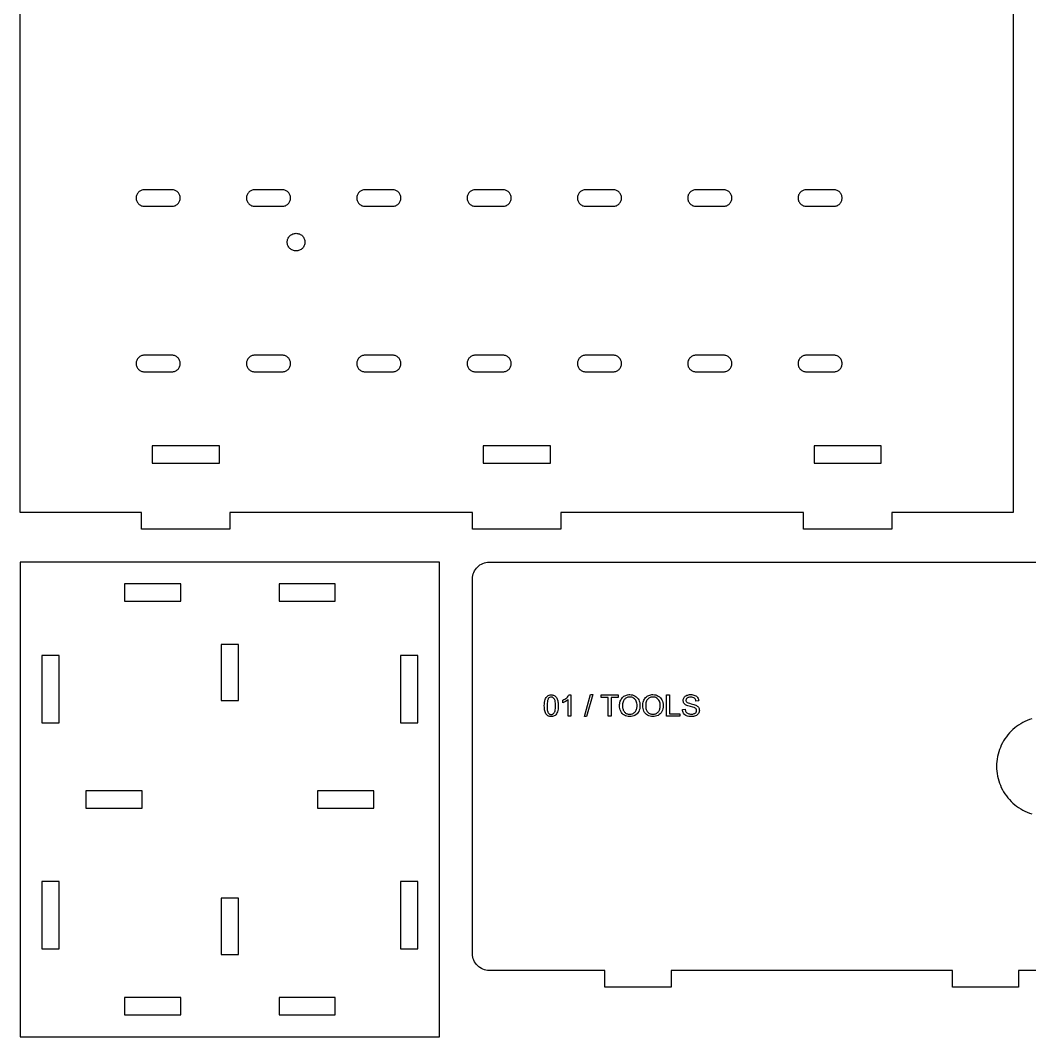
# Model space of a CAD drawing. Header units: millimetres. Extents: x 6 to 594, y -378 to -6.
# Drawn here: x 6 to 189, y -378 to -193.8 of the extents above; entities that cross this region are included whole.
import ezdxf

# ---------------------------------------------------------------- set-up
doc = ezdxf.new("R2010")
doc.units = ezdxf.units.MM
for name, color, linetype in [('cut_inner', 7, 'Continuous'), ('cut_outer', 7, 'Continuous'), ('engrave', 5, 'Continuous')]:
    doc.layers.add(name, color=color, linetype=linetype)

msp = doc.modelspace()

# ---------------------------------------------------------------- linework, layer by layer
at = {"layer": 'cut_inner'}
for points in [[(28.5, -227.5), (33.5, -227.5), (33.65, -227.49), (33.79, -227.47), (33.94, -227.44), (34.07, -227.39), (34.21, -227.32), (34.33, -227.25), (34.45, -227.16), (34.56, -227.06), (34.66, -226.95), (34.75, -226.83), (34.82, -226.71), (34.89, -226.57), (34.94, -226.44), (34.97, -226.29), (34.99, -226.15), (35, -226), (35, -226), (34.99, -225.85), (34.97, -225.71), (34.94, -225.56), (34.89, -225.43), (34.82, -225.29), (34.75, -225.17), (34.66, -225.05), (34.56, -224.94), (34.45, -224.84), (34.33, -224.75), (34.21, -224.68), (34.07, -224.61), (33.94, -224.56), (33.79, -224.53), (33.65, -224.51), (33.5, -224.5), (28.5, -224.5), (28.35, -224.51), (28.21, -224.53), (28.06, -224.56), (27.93, -224.61), (27.79, -224.68), (27.67, -224.75), (27.55, -224.84), (27.44, -224.94), (27.34, -225.05), (27.25, -225.17), (27.18, -225.29), (27.11, -225.43), (27.06, -225.56), (27.03, -225.71), (27.01, -225.85), (27, -226), (27, -226), (27.01, -226.15), (27.03, -226.29), (27.06, -226.44), (27.11, -226.57), (27.18, -226.71), (27.25, -226.83), (27.34, -226.95), (27.44, -227.06), (27.55, -227.16), (27.67, -227.25), (27.79, -227.32), (27.93, -227.39), (28.06, -227.44), (28.21, -227.47), (28.35, -227.49), (28.5, -227.5)], [(48.5, -227.5), (53.5, -227.5), (53.65, -227.49), (53.79, -227.47), (53.94, -227.44), (54.07, -227.39), (54.21, -227.32), (54.33, -227.25), (54.45, -227.16), (54.56, -227.06), (54.66, -226.95), (54.75, -226.83), (54.82, -226.71), (54.89, -226.57), (54.94, -226.44), (54.97, -226.29), (54.99, -226.15), (55, -226), (55, -226), (54.99, -225.85), (54.97, -225.71), (54.94, -225.56), (54.89, -225.43), (54.82, -225.29), (54.75, -225.17), (54.66, -225.05), (54.56, -224.94), (54.45, -224.84), (54.33, -224.75), (54.21, -224.68), (54.07, -224.61), (53.94, -224.56), (53.79, -224.53), (53.65, -224.51), (53.5, -224.5), (48.5, -224.5), (48.35, -224.51), (48.21, -224.53), (48.06, -224.56), (47.93, -224.61), (47.79, -224.68), (47.67, -224.75), (47.55, -224.84), (47.44, -224.94), (47.34, -225.05), (47.25, -225.17), (47.18, -225.29), (47.11, -225.43), (47.06, -225.56), (47.03, -225.71), (47.01, -225.85), (47, -226), (47, -226), (47.01, -226.15), (47.03, -226.29), (47.06, -226.44), (47.11, -226.57), (47.18, -226.71), (47.25, -226.83), (47.34, -226.95), (47.44, -227.06), (47.55, -227.16), (47.67, -227.25), (47.79, -227.32), (47.93, -227.39), (48.06, -227.44), (48.21, -227.47), (48.35, -227.49), (48.5, -227.5)], [(68.5, -227.5), (73.5, -227.5), (73.65, -227.49), (73.79, -227.47), (73.94, -227.44), (74.07, -227.39), (74.21, -227.32), (74.33, -227.25), (74.45, -227.16), (74.56, -227.06), (74.66, -226.95), (74.75, -226.83), (74.82, -226.71), (74.89, -226.57), (74.94, -226.44), (74.97, -226.29), (74.99, -226.15), (75, -226), (75, -226), (74.99, -225.85), (74.97, -225.71), (74.94, -225.56), (74.89, -225.43), (74.82, -225.29), (74.75, -225.17), (74.66, -225.05), (74.56, -224.94), (74.45, -224.84), (74.33, -224.75), (74.21, -224.68), (74.07, -224.61), (73.94, -224.56), (73.79, -224.53), (73.65, -224.51), (73.5, -224.5), (68.5, -224.5), (68.35, -224.51), (68.21, -224.53), (68.06, -224.56), (67.93, -224.61), (67.79, -224.68), (67.67, -224.75), (67.55, -224.84), (67.44, -224.94), (67.34, -225.05), (67.25, -225.17), (67.18, -225.29), (67.11, -225.43), (67.06, -225.56), (67.03, -225.71), (67.01, -225.85), (67, -226), (67, -226), (67.01, -226.15), (67.03, -226.29), (67.06, -226.44), (67.11, -226.57), (67.18, -226.71), (67.25, -226.83), (67.34, -226.95), (67.44, -227.06), (67.55, -227.16), (67.67, -227.25), (67.79, -227.32), (67.93, -227.39), (68.06, -227.44), (68.21, -227.47), (68.35, -227.49), (68.5, -227.5)], [(88.5, -227.5), (93.5, -227.5), (93.65, -227.49), (93.79, -227.47), (93.94, -227.44), (94.07, -227.39), (94.21, -227.32), (94.33, -227.25), (94.45, -227.16), (94.56, -227.06), (94.66, -226.95), (94.75, -226.83), (94.82, -226.71), (94.89, -226.57), (94.94, -226.44), (94.97, -226.29), (94.99, -226.15), (95, -226), (95, -226), (94.99, -225.85), (94.97, -225.71), (94.94, -225.56), (94.89, -225.43), (94.82, -225.29), (94.75, -225.17), (94.66, -225.05), (94.56, -224.94), (94.45, -224.84), (94.33, -224.75), (94.21, -224.68), (94.07, -224.61), (93.94, -224.56), (93.79, -224.53), (93.65, -224.51), (93.5, -224.5), (88.5, -224.5), (88.35, -224.51), (88.21, -224.53), (88.06, -224.56), (87.93, -224.61), (87.79, -224.68), (87.67, -224.75), (87.55, -224.84), (87.44, -224.94), (87.34, -225.05), (87.25, -225.17), (87.18, -225.29), (87.11, -225.43), (87.06, -225.56), (87.03, -225.71), (87.01, -225.85), (87, -226), (87, -226), (87.01, -226.15), (87.03, -226.29), (87.06, -226.44), (87.11, -226.57), (87.18, -226.71), (87.25, -226.83), (87.34, -226.95), (87.44, -227.06), (87.55, -227.16), (87.67, -227.25), (87.79, -227.32), (87.93, -227.39), (88.06, -227.44), (88.21, -227.47), (88.35, -227.49), (88.5, -227.5)], [(108.5, -227.5), (113.5, -227.5), (113.65, -227.49), (113.79, -227.47), (113.94, -227.44), (114.07, -227.39), (114.21, -227.32), (114.33, -227.25), (114.45, -227.16), (114.56, -227.06), (114.66, -226.95), (114.75, -226.83), (114.82, -226.71), (114.89, -226.57), (114.94, -226.44), (114.97, -226.29), (114.99, -226.15), (115, -226), (115, -226), (114.99, -225.85), (114.97, -225.71), (114.94, -225.56), (114.89, -225.43), (114.82, -225.29), (114.75, -225.17), (114.66, -225.05), (114.56, -224.94), (114.45, -224.84), (114.33, -224.75), (114.21, -224.68), (114.07, -224.61), (113.94, -224.56), (113.79, -224.53), (113.65, -224.51), (113.5, -224.5), (108.5, -224.5), (108.35, -224.51), (108.21, -224.53), (108.06, -224.56), (107.93, -224.61), (107.79, -224.68), (107.67, -224.75), (107.55, -224.84), (107.44, -224.94), (107.34, -225.05), (107.25, -225.17), (107.18, -225.29), (107.11, -225.43), (107.06, -225.56), (107.03, -225.71), (107.01, -225.85), (107, -226), (107, -226), (107.01, -226.15), (107.03, -226.29), (107.06, -226.44), (107.11, -226.57), (107.18, -226.71), (107.25, -226.83), (107.34, -226.95), (107.44, -227.06), (107.55, -227.16), (107.67, -227.25), (107.79, -227.32), (107.93, -227.39), (108.06, -227.44), (108.21, -227.47), (108.35, -227.49), (108.5, -227.5)], [(128.5, -227.5), (133.5, -227.5), (133.65, -227.49), (133.79, -227.47), (133.94, -227.44), (134.07, -227.39), (134.21, -227.32), (134.33, -227.25), (134.45, -227.16), (134.56, -227.06), (134.66, -226.95), (134.75, -226.83), (134.82, -226.71), (134.89, -226.57), (134.94, -226.44), (134.97, -226.29), (134.99, -226.15), (135, -226), (135, -226), (134.99, -225.85), (134.97, -225.71), (134.94, -225.56), (134.89, -225.43), (134.82, -225.29), (134.75, -225.17), (134.66, -225.05), (134.56, -224.94), (134.45, -224.84), (134.33, -224.75), (134.21, -224.68), (134.07, -224.61), (133.94, -224.56), (133.79, -224.53), (133.65, -224.51), (133.5, -224.5), (128.5, -224.5), (128.35, -224.51), (128.21, -224.53), (128.06, -224.56), (127.93, -224.61), (127.79, -224.68), (127.67, -224.75), (127.55, -224.84), (127.44, -224.94), (127.34, -225.05), (127.25, -225.17), (127.18, -225.29), (127.11, -225.43), (127.06, -225.56), (127.03, -225.71), (127.01, -225.85), (127, -226), (127, -226), (127.01, -226.15), (127.03, -226.29), (127.06, -226.44), (127.11, -226.57), (127.18, -226.71), (127.25, -226.83), (127.34, -226.95), (127.44, -227.06), (127.55, -227.16), (127.67, -227.25), (127.79, -227.32), (127.93, -227.39), (128.06, -227.44), (128.21, -227.47), (128.35, -227.49), (128.5, -227.5)], [(148.5, -227.5), (153.5, -227.5), (153.65, -227.49), (153.79, -227.47), (153.94, -227.44), (154.07, -227.39), (154.21, -227.32), (154.33, -227.25), (154.45, -227.16), (154.56, -227.06), (154.66, -226.95), (154.75, -226.83), (154.82, -226.71), (154.89, -226.57), (154.94, -226.44), (154.97, -226.29), (154.99, -226.15), (155, -226), (155, -226), (154.99, -225.85), (154.97, -225.71), (154.94, -225.56), (154.89, -225.43), (154.82, -225.29), (154.75, -225.17), (154.66, -225.05), (154.56, -224.94), (154.45, -224.84), (154.33, -224.75), (154.21, -224.68), (154.07, -224.61), (153.94, -224.56), (153.79, -224.53), (153.65, -224.51), (153.5, -224.5), (148.5, -224.5), (148.35, -224.51), (148.21, -224.53), (148.06, -224.56), (147.93, -224.61), (147.79, -224.68), (147.67, -224.75), (147.55, -224.84), (147.44, -224.94), (147.34, -225.05), (147.25, -225.17), (147.18, -225.29), (147.11, -225.43), (147.06, -225.56), (147.03, -225.71), (147.01, -225.85), (147, -226), (147, -226), (147.01, -226.15), (147.03, -226.29), (147.06, -226.44), (147.11, -226.57), (147.18, -226.71), (147.25, -226.83), (147.34, -226.95), (147.44, -227.06), (147.55, -227.16), (147.67, -227.25), (147.79, -227.32), (147.93, -227.39), (148.06, -227.44), (148.21, -227.47), (148.35, -227.49), (148.5, -227.5)], [(54.4, -234), (54.41, -233.84), (54.43, -233.69), (54.47, -233.54), (54.52, -233.39), (54.59, -233.25), (54.67, -233.11), (54.76, -232.98), (54.87, -232.87), (54.98, -232.76), (55.11, -232.67), (55.25, -232.59), (55.39, -232.52), (55.54, -232.47), (55.69, -232.43), (55.84, -232.41), (56, -232.4), (56.16, -232.41), (56.31, -232.43), (56.46, -232.47), (56.61, -232.52), (56.75, -232.59), (56.89, -232.67), (57.02, -232.76), (57.13, -232.87), (57.24, -232.98), (57.33, -233.11), (57.41, -233.25), (57.48, -233.39), (57.53, -233.54), (57.57, -233.69), (57.59, -233.84), (57.6, -234), (57.59, -234.16), (57.57, -234.31), (57.53, -234.46), (57.48, -234.61), (57.41, -234.75), (57.33, -234.89), (57.24, -235.02), (57.13, -235.13), (57.02, -235.24), (56.89, -235.33), (56.75, -235.41), (56.61, -235.48), (56.46, -235.53), (56.31, -235.57), (56.16, -235.59), (56, -235.6), (55.84, -235.59), (55.69, -235.57), (55.54, -235.53), (55.39, -235.48), (55.25, -235.41), (55.11, -235.33), (54.98, -235.24), (54.87, -235.13), (54.76, -235.02), (54.67, -234.89), (54.59, -234.75), (54.52, -234.61), (54.47, -234.46), (54.43, -234.31), (54.41, -234.16), (54.4, -234)], [(28.5, -257.5), (33.5, -257.5), (33.65, -257.49), (33.79, -257.47), (33.94, -257.44), (34.07, -257.39), (34.21, -257.32), (34.33, -257.25), (34.45, -257.16), (34.56, -257.06), (34.66, -256.95), (34.75, -256.83), (34.82, -256.71), (34.89, -256.57), (34.94, -256.44), (34.97, -256.29), (34.99, -256.15), (35, -256), (35, -256), (34.99, -255.85), (34.97, -255.71), (34.94, -255.56), (34.89, -255.43), (34.82, -255.29), (34.75, -255.17), (34.66, -255.05), (34.56, -254.94), (34.45, -254.84), (34.33, -254.75), (34.21, -254.68), (34.07, -254.61), (33.94, -254.56), (33.79, -254.53), (33.65, -254.51), (33.5, -254.5), (28.5, -254.5), (28.35, -254.51), (28.21, -254.53), (28.06, -254.56), (27.93, -254.61), (27.79, -254.68), (27.67, -254.75), (27.55, -254.84), (27.44, -254.94), (27.34, -255.05), (27.25, -255.17), (27.18, -255.29), (27.11, -255.43), (27.06, -255.56), (27.03, -255.71), (27.01, -255.85), (27, -256), (27, -256), (27.01, -256.15), (27.03, -256.29), (27.06, -256.44), (27.11, -256.57), (27.18, -256.71), (27.25, -256.83), (27.34, -256.95), (27.44, -257.06), (27.55, -257.16), (27.67, -257.25), (27.79, -257.32), (27.93, -257.39), (28.06, -257.44), (28.21, -257.47), (28.35, -257.49), (28.5, -257.5)], [(48.5, -257.5), (53.5, -257.5), (53.65, -257.49), (53.79, -257.47), (53.94, -257.44), (54.07, -257.39), (54.21, -257.32), (54.33, -257.25), (54.45, -257.16), (54.56, -257.06), (54.66, -256.95), (54.75, -256.83), (54.82, -256.71), (54.89, -256.57), (54.94, -256.44), (54.97, -256.29), (54.99, -256.15), (55, -256), (55, -256), (54.99, -255.85), (54.97, -255.71), (54.94, -255.56), (54.89, -255.43), (54.82, -255.29), (54.75, -255.17), (54.66, -255.05), (54.56, -254.94), (54.45, -254.84), (54.33, -254.75), (54.21, -254.68), (54.07, -254.61), (53.94, -254.56), (53.79, -254.53), (53.65, -254.51), (53.5, -254.5), (48.5, -254.5), (48.35, -254.51), (48.21, -254.53), (48.06, -254.56), (47.93, -254.61), (47.79, -254.68), (47.67, -254.75), (47.55, -254.84), (47.44, -254.94), (47.34, -255.05), (47.25, -255.17), (47.18, -255.29), (47.11, -255.43), (47.06, -255.56), (47.03, -255.71), (47.01, -255.85), (47, -256), (47, -256), (47.01, -256.15), (47.03, -256.29), (47.06, -256.44), (47.11, -256.57), (47.18, -256.71), (47.25, -256.83), (47.34, -256.95), (47.44, -257.06), (47.55, -257.16), (47.67, -257.25), (47.79, -257.32), (47.93, -257.39), (48.06, -257.44), (48.21, -257.47), (48.35, -257.49), (48.5, -257.5)], [(68.5, -257.5), (73.5, -257.5), (73.65, -257.49), (73.79, -257.47), (73.94, -257.44), (74.07, -257.39), (74.21, -257.32), (74.33, -257.25), (74.45, -257.16), (74.56, -257.06), (74.66, -256.95), (74.75, -256.83), (74.82, -256.71), (74.89, -256.57), (74.94, -256.44), (74.97, -256.29), (74.99, -256.15), (75, -256), (75, -256), (74.99, -255.85), (74.97, -255.71), (74.94, -255.56), (74.89, -255.43), (74.82, -255.29), (74.75, -255.17), (74.66, -255.05), (74.56, -254.94), (74.45, -254.84), (74.33, -254.75), (74.21, -254.68), (74.07, -254.61), (73.94, -254.56), (73.79, -254.53), (73.65, -254.51), (73.5, -254.5), (68.5, -254.5), (68.35, -254.51), (68.21, -254.53), (68.06, -254.56), (67.93, -254.61), (67.79, -254.68), (67.67, -254.75), (67.55, -254.84), (67.44, -254.94), (67.34, -255.05), (67.25, -255.17), (67.18, -255.29), (67.11, -255.43), (67.06, -255.56), (67.03, -255.71), (67.01, -255.85), (67, -256), (67, -256), (67.01, -256.15), (67.03, -256.29), (67.06, -256.44), (67.11, -256.57), (67.18, -256.71), (67.25, -256.83), (67.34, -256.95), (67.44, -257.06), (67.55, -257.16), (67.67, -257.25), (67.79, -257.32), (67.93, -257.39), (68.06, -257.44), (68.21, -257.47), (68.35, -257.49), (68.5, -257.5)], [(88.5, -257.5), (93.5, -257.5), (93.65, -257.49), (93.79, -257.47), (93.94, -257.44), (94.07, -257.39), (94.21, -257.32), (94.33, -257.25), (94.45, -257.16), (94.56, -257.06), (94.66, -256.95), (94.75, -256.83), (94.82, -256.71), (94.89, -256.57), (94.94, -256.44), (94.97, -256.29), (94.99, -256.15), (95, -256), (95, -256), (94.99, -255.85), (94.97, -255.71), (94.94, -255.56), (94.89, -255.43), (94.82, -255.29), (94.75, -255.17), (94.66, -255.05), (94.56, -254.94), (94.45, -254.84), (94.33, -254.75), (94.21, -254.68), (94.07, -254.61), (93.94, -254.56), (93.79, -254.53), (93.65, -254.51), (93.5, -254.5), (88.5, -254.5), (88.35, -254.51), (88.21, -254.53), (88.06, -254.56), (87.93, -254.61), (87.79, -254.68), (87.67, -254.75), (87.55, -254.84), (87.44, -254.94), (87.34, -255.05), (87.25, -255.17), (87.18, -255.29), (87.11, -255.43), (87.06, -255.56), (87.03, -255.71), (87.01, -255.85), (87, -256), (87, -256), (87.01, -256.15), (87.03, -256.29), (87.06, -256.44), (87.11, -256.57), (87.18, -256.71), (87.25, -256.83), (87.34, -256.95), (87.44, -257.06), (87.55, -257.16), (87.67, -257.25), (87.79, -257.32), (87.93, -257.39), (88.06, -257.44), (88.21, -257.47), (88.35, -257.49), (88.5, -257.5)], [(108.5, -257.5), (113.5, -257.5), (113.65, -257.49), (113.79, -257.47), (113.94, -257.44), (114.07, -257.39), (114.21, -257.32), (114.33, -257.25), (114.45, -257.16), (114.56, -257.06), (114.66, -256.95), (114.75, -256.83), (114.82, -256.71), (114.89, -256.57), (114.94, -256.44), (114.97, -256.29), (114.99, -256.15), (115, -256), (115, -256), (114.99, -255.85), (114.97, -255.71), (114.94, -255.56), (114.89, -255.43), (114.82, -255.29), (114.75, -255.17), (114.66, -255.05), (114.56, -254.94), (114.45, -254.84), (114.33, -254.75), (114.21, -254.68), (114.07, -254.61), (113.94, -254.56), (113.79, -254.53), (113.65, -254.51), (113.5, -254.5), (108.5, -254.5), (108.35, -254.51), (108.21, -254.53), (108.06, -254.56), (107.93, -254.61), (107.79, -254.68), (107.67, -254.75), (107.55, -254.84), (107.44, -254.94), (107.34, -255.05), (107.25, -255.17), (107.18, -255.29), (107.11, -255.43), (107.06, -255.56), (107.03, -255.71), (107.01, -255.85), (107, -256), (107, -256), (107.01, -256.15), (107.03, -256.29), (107.06, -256.44), (107.11, -256.57), (107.18, -256.71), (107.25, -256.83), (107.34, -256.95), (107.44, -257.06), (107.55, -257.16), (107.67, -257.25), (107.79, -257.32), (107.93, -257.39), (108.06, -257.44), (108.21, -257.47), (108.35, -257.49), (108.5, -257.5)], [(128.5, -257.5), (133.5, -257.5), (133.65, -257.49), (133.79, -257.47), (133.94, -257.44), (134.07, -257.39), (134.21, -257.32), (134.33, -257.25), (134.45, -257.16), (134.56, -257.06), (134.66, -256.95), (134.75, -256.83), (134.82, -256.71), (134.89, -256.57), (134.94, -256.44), (134.97, -256.29), (134.99, -256.15), (135, -256), (135, -256), (134.99, -255.85), (134.97, -255.71), (134.94, -255.56), (134.89, -255.43), (134.82, -255.29), (134.75, -255.17), (134.66, -255.05), (134.56, -254.94), (134.45, -254.84), (134.33, -254.75), (134.21, -254.68), (134.07, -254.61), (133.94, -254.56), (133.79, -254.53), (133.65, -254.51), (133.5, -254.5), (128.5, -254.5), (128.35, -254.51), (128.21, -254.53), (128.06, -254.56), (127.93, -254.61), (127.79, -254.68), (127.67, -254.75), (127.55, -254.84), (127.44, -254.94), (127.34, -255.05), (127.25, -255.17), (127.18, -255.29), (127.11, -255.43), (127.06, -255.56), (127.03, -255.71), (127.01, -255.85), (127, -256), (127, -256), (127.01, -256.15), (127.03, -256.29), (127.06, -256.44), (127.11, -256.57), (127.18, -256.71), (127.25, -256.83), (127.34, -256.95), (127.44, -257.06), (127.55, -257.16), (127.67, -257.25), (127.79, -257.32), (127.93, -257.39), (128.06, -257.44), (128.21, -257.47), (128.35, -257.49), (128.5, -257.5)], [(148.5, -257.5), (153.5, -257.5), (153.65, -257.49), (153.79, -257.47), (153.94, -257.44), (154.07, -257.39), (154.21, -257.32), (154.33, -257.25), (154.45, -257.16), (154.56, -257.06), (154.66, -256.95), (154.75, -256.83), (154.82, -256.71), (154.89, -256.57), (154.94, -256.44), (154.97, -256.29), (154.99, -256.15), (155, -256), (155, -256), (154.99, -255.85), (154.97, -255.71), (154.94, -255.56), (154.89, -255.43), (154.82, -255.29), (154.75, -255.17), (154.66, -255.05), (154.56, -254.94), (154.45, -254.84), (154.33, -254.75), (154.21, -254.68), (154.07, -254.61), (153.94, -254.56), (153.79, -254.53), (153.65, -254.51), (153.5, -254.5), (148.5, -254.5), (148.35, -254.51), (148.21, -254.53), (148.06, -254.56), (147.93, -254.61), (147.79, -254.68), (147.67, -254.75), (147.55, -254.84), (147.44, -254.94), (147.34, -255.05), (147.25, -255.17), (147.18, -255.29), (147.11, -255.43), (147.06, -255.56), (147.03, -255.71), (147.01, -255.85), (147, -256), (147, -256), (147.01, -256.15), (147.03, -256.29), (147.06, -256.44), (147.11, -256.57), (147.18, -256.71), (147.25, -256.83), (147.34, -256.95), (147.44, -257.06), (147.55, -257.16), (147.67, -257.25), (147.79, -257.32), (147.93, -257.39), (148.06, -257.44), (148.21, -257.47), (148.35, -257.49), (148.5, -257.5)], [(29.9, -274.07), (42.1, -274.07), (42.1, -270.93), (29.9, -270.93)], [(89.9, -274.07), (102.1, -274.07), (102.1, -270.93), (89.9, -270.93)], [(149.9, -274.07), (162.1, -274.07), (162.1, -270.93), (149.9, -270.93)], [(24.9, -299.07), (35.1, -299.07), (35.1, -295.93), (24.9, -295.93)], [(52.9, -299.07), (63.1, -299.07), (63.1, -295.93), (52.9, -295.93)], [(42.42, -317.1), (45.58, -317.1), (45.58, -306.9), (42.42, -306.9)], [(9.93, -321.1), (13.07, -321.1), (13.07, -308.9), (9.93, -308.9)], [(74.92, -321.1), (78.08, -321.1), (78.08, -308.9), (74.92, -308.9)], [(17.9, -336.57), (28.1, -336.57), (28.1, -333.43), (17.9, -333.43)], [(59.9, -336.57), (70.1, -336.57), (70.1, -333.43), (59.9, -333.43)], [(9.93, -362.1), (13.07, -362.1), (13.07, -349.9), (9.93, -349.9)], [(74.92, -362.1), (78.08, -362.1), (78.08, -349.9), (74.92, -349.9)], [(42.42, -363.1), (45.58, -363.1), (45.58, -352.9), (42.42, -352.9)], [(24.9, -374.07), (35.1, -374.07), (35.1, -370.93), (24.9, -370.93)], [(52.9, -374.07), (63.1, -374.07), (63.1, -370.93), (52.9, -370.93)]]:
    msp.add_lwpolyline(points, close=True, dxfattribs=at)
msp.add_lwpolyline([(189.39, -320.39), (188.97, -320.53), (188.56, -320.69), (188.15, -320.86), (187.76, -321.06), (187.37, -321.28), (187, -321.52), (186.64, -321.77), (186.29, -322.04), (185.96, -322.33), (185.64, -322.64), (185.33, -322.96), (185.04, -323.29), (184.77, -323.64), (184.52, -324), (184.28, -324.37), (184.06, -324.76), (183.86, -325.15), (183.69, -325.56), (183.53, -325.97), (183.39, -326.39), (183.27, -326.81), (183.17, -327.24), (183.1, -327.68), (183.04, -328.12), (183.01, -328.56), (183, -329), (183, -329), (183.01, -329.44), (183.04, -329.88), (183.1, -330.32), (183.17, -330.76), (183.27, -331.19), (183.39, -331.61), (183.53, -332.03), (183.69, -332.44), (183.86, -332.85), (184.06, -333.24), (184.28, -333.63), (184.52, -334), (184.77, -334.36), (185.04, -334.71), (185.33, -335.04), (185.64, -335.36), (185.96, -335.67), (186.29, -335.96), (186.64, -336.23), (187, -336.48), (187.37, -336.72), (187.76, -336.94), (188.15, -337.14), (188.56, -337.31), (188.97, -337.47), (189.39, -337.61)], dxfattribs=at)
at = {"layer": 'cut_outer'}
for points in [[(186, -6), (186, -283), (164, -283), (164, -286), (148, -286), (148, -283), (104, -283), (104, -286), (88, -286), (88, -283), (44, -283), (44, -286), (28, -286), (28, -283), (6, -283), (6, -66)], [(239, -366), (187, -366), (187, -369), (175, -369), (175, -366), (124, -366), (124, -369), (112, -369), (112, -366), (91, -366), (90.71, -365.99), (90.41, -365.94), (90.13, -365.87), (89.85, -365.77), (89.59, -365.65), (89.33, -365.49), (89.1, -365.32), (88.88, -365.12), (88.68, -364.9), (88.51, -364.67), (88.35, -364.41), (88.23, -364.15), (88.13, -363.87), (88.06, -363.59), (88.01, -363.29), (88, -363), (88, -295), (88.01, -294.71), (88.06, -294.41), (88.13, -294.13), (88.23, -293.85), (88.35, -293.59), (88.51, -293.33), (88.68, -293.1), (88.88, -292.88), (89.1, -292.68), (89.33, -292.51), (89.59, -292.35), (89.85, -292.23), (90.13, -292.13), (90.41, -292.06), (90.71, -292.01), (91, -292), (335, -292)]]:
    msp.add_lwpolyline(points, dxfattribs=at)
msp.add_lwpolyline([(6, -378), (82, -378), (82, -292), (6, -292)], close=True, dxfattribs=at)
at = {"layer": 'engrave'}
for points in [[(101, -318.03), (101.01, -317.7), (101.04, -317.41), (101.08, -317.15), (101.14, -316.92), (101.22, -316.73), (101.32, -316.55), (101.43, -316.4), (101.56, -316.28), (101.71, -316.18), (101.87, -316.11), (102.06, -316.07), (102.26, -316.05), (102.41, -316.06), (102.55, -316.08), (102.68, -316.12), (102.81, -316.18), (102.92, -316.25), (103.02, -316.33), (103.11, -316.43), (103.19, -316.54), (103.27, -316.66), (103.33, -316.8), (103.39, -316.95), (103.43, -317.11), (103.47, -317.3), (103.5, -317.51), (103.52, -317.76), (103.52, -318.03), (103.51, -318.35), (103.49, -318.64), (103.44, -318.9), (103.38, -319.13), (103.3, -319.32), (103.21, -319.5), (103.09, -319.65), (102.96, -319.77), (102.81, -319.87), (102.65, -319.94), (102.46, -319.99), (102.26, -320), (102.12, -319.99), (102, -319.97), (101.87, -319.94), (101.76, -319.9), (101.66, -319.84), (101.56, -319.77), (101.47, -319.69), (101.38, -319.6), (101.29, -319.47), (101.22, -319.32), (101.15, -319.15), (101.1, -318.97), (101.05, -318.76), (101.02, -318.53), (101.01, -318.29), (101, -318.03)], [(101.49, -318.03), (101.5, -318.46), (101.54, -318.82), (101.57, -318.97), (101.61, -319.1), (101.66, -319.21), (101.71, -319.29), (101.83, -319.43), (101.96, -319.53), (102.03, -319.57), (102.1, -319.59), (102.18, -319.6), (102.26, -319.61), (102.34, -319.6), (102.42, -319.59), (102.49, -319.57), (102.56, -319.53), (102.69, -319.43), (102.81, -319.29), (102.86, -319.2), (102.91, -319.1), (102.95, -318.97), (102.98, -318.82), (103.02, -318.46), (103.03, -318.03), (103.02, -317.59), (102.98, -317.23), (102.95, -317.08), (102.91, -316.96), (102.86, -316.85), (102.81, -316.76), (102.69, -316.62), (102.56, -316.52), (102.49, -316.49), (102.41, -316.47), (102.34, -316.45), (102.26, -316.45), (102.1, -316.46), (101.96, -316.51), (101.84, -316.6), (101.73, -316.72), (101.68, -316.82), (101.63, -316.94), (101.58, -317.07), (101.55, -317.23), (101.5, -317.59), (101.49, -318.03)], [(105.79, -319.93), (105.32, -319.93), (105.32, -316.91), (105.12, -317.07), (104.87, -317.24), (104.6, -317.38), (104.37, -317.48), (104.37, -317.02), (104.56, -316.92), (104.74, -316.82), (104.91, -316.7), (105.06, -316.57), (105.2, -316.44), (105.32, -316.31), (105.41, -316.18), (105.49, -316.05), (105.79, -316.05), (105.79, -319.93)], [(108.28, -320), (109.4, -316), (109.78, -316), (108.67, -320), (108.28, -320)], [(112.59, -319.93), (112.59, -316.52), (111.31, -316.52), (111.31, -316.07), (114.38, -316.07), (114.38, -316.52), (113.1, -316.52), (113.1, -319.93), (112.59, -319.93)], [(114.65, -318.05), (114.66, -317.82), (114.68, -317.6), (114.72, -317.39), (114.78, -317.19), (114.85, -317.01), (114.94, -316.84), (115.04, -316.69), (115.16, -316.54), (115.3, -316.42), (115.44, -316.31), (115.59, -316.21), (115.76, -316.14), (115.93, -316.08), (116.11, -316.03), (116.3, -316.01), (116.5, -316), (116.76, -316.02), (117.01, -316.06), (117.24, -316.14), (117.46, -316.26), (117.67, -316.4), (117.84, -316.56), (117.99, -316.75), (118.12, -316.97), (118.22, -317.21), (118.29, -317.46), (118.33, -317.72), (118.34, -318.01), (118.33, -318.29), (118.29, -318.56), (118.21, -318.82), (118.11, -319.06), (117.98, -319.28), (117.82, -319.47), (117.64, -319.63), (117.44, -319.76), (117.21, -319.87), (116.98, -319.94), (116.74, -319.99), (116.5, -320), (116.23, -319.98), (115.98, -319.93), (115.74, -319.85), (115.52, -319.74), (115.32, -319.59), (115.14, -319.42), (114.99, -319.23), (114.87, -319.02), (114.77, -318.79), (114.7, -318.55), (114.66, -318.3), (114.65, -318.05)], [(115.18, -318.06), (115.18, -318.23), (115.2, -318.39), (115.23, -318.54), (115.27, -318.68), (115.32, -318.82), (115.39, -318.94), (115.46, -319.06), (115.55, -319.16), (115.65, -319.25), (115.75, -319.34), (115.86, -319.41), (115.97, -319.46), (116.1, -319.51), (116.22, -319.54), (116.35, -319.56), (116.49, -319.56), (116.63, -319.56), (116.77, -319.54), (116.9, -319.51), (117.02, -319.46), (117.14, -319.4), (117.24, -319.33), (117.35, -319.25), (117.44, -319.16), (117.53, -319.05), (117.61, -318.93), (117.67, -318.8), (117.72, -318.67), (117.76, -318.52), (117.79, -318.36), (117.81, -318.19), (117.82, -318), (117.81, -317.78), (117.78, -317.56), (117.73, -317.36), (117.66, -317.18), (117.57, -317.01), (117.46, -316.87), (117.34, -316.74), (117.19, -316.63), (117.03, -316.55), (116.87, -316.49), (116.69, -316.45), (116.5, -316.44), (116.37, -316.45), (116.24, -316.46), (116.12, -316.49), (116, -316.53), (115.88, -316.59), (115.77, -316.65), (115.67, -316.73), (115.57, -316.81), (115.48, -316.91), (115.4, -317.03), (115.33, -317.16), (115.27, -317.31), (115.23, -317.48), (115.2, -317.65), (115.18, -317.85), (115.18, -318.06)], [(118.85, -318.05), (118.86, -317.82), (118.88, -317.6), (118.92, -317.39), (118.98, -317.19), (119.05, -317.01), (119.14, -316.84), (119.24, -316.69), (119.37, -316.54), (119.5, -316.42), (119.64, -316.31), (119.8, -316.21), (119.96, -316.14), (120.13, -316.08), (120.31, -316.03), (120.5, -316.01), (120.7, -316), (120.96, -316.02), (121.21, -316.06), (121.44, -316.14), (121.66, -316.26), (121.87, -316.4), (122.04, -316.56), (122.19, -316.75), (122.32, -316.97), (122.42, -317.21), (122.49, -317.46), (122.53, -317.72), (122.55, -318.01), (122.53, -318.29), (122.49, -318.56), (122.41, -318.82), (122.31, -319.06), (122.18, -319.28), (122.02, -319.47), (121.84, -319.63), (121.64, -319.76), (121.41, -319.87), (121.18, -319.94), (120.94, -319.99), (120.7, -320), (120.43, -319.98), (120.18, -319.93), (119.94, -319.85), (119.72, -319.74), (119.52, -319.59), (119.34, -319.42), (119.19, -319.23), (119.07, -319.02), (118.97, -318.79), (118.9, -318.55), (118.86, -318.3), (118.85, -318.05)], [(119.38, -318.06), (119.38, -318.23), (119.4, -318.39), (119.43, -318.54), (119.47, -318.68), (119.52, -318.82), (119.59, -318.94), (119.66, -319.06), (119.75, -319.16), (119.85, -319.25), (119.95, -319.34), (120.06, -319.41), (120.18, -319.46), (120.3, -319.51), (120.42, -319.54), (120.56, -319.56), (120.69, -319.56), (120.84, -319.56), (120.97, -319.54), (121.1, -319.51), (121.22, -319.46), (121.34, -319.4), (121.45, -319.33), (121.55, -319.25), (121.64, -319.16), (121.73, -319.05), (121.81, -318.93), (121.87, -318.8), (121.92, -318.67), (121.97, -318.52), (121.99, -318.36), (122.01, -318.19), (122.02, -318), (122.01, -317.78), (121.98, -317.56), (121.93, -317.36), (121.86, -317.18), (121.77, -317.01), (121.66, -316.87), (121.54, -316.74), (121.39, -316.63), (121.23, -316.55), (121.07, -316.49), (120.89, -316.45), (120.7, -316.44), (120.57, -316.45), (120.44, -316.46), (120.32, -316.49), (120.2, -316.53), (120.08, -316.59), (119.97, -316.65), (119.87, -316.73), (119.77, -316.81), (119.68, -316.91), (119.6, -317.03), (119.53, -317.16), (119.47, -317.31), (119.43, -317.48), (119.4, -317.65), (119.38, -317.85), (119.38, -318.06)], [(123.18, -319.93), (123.18, -316.07), (123.69, -316.07), (123.69, -319.48), (125.6, -319.48), (125.6, -319.93), (123.18, -319.93)], [(126.03, -318.69), (126.52, -318.65), (126.54, -318.79), (126.57, -318.91), (126.62, -319.03), (126.68, -319.13), (126.75, -319.21), (126.84, -319.29), (126.94, -319.36), (127.06, -319.43), (127.2, -319.48), (127.34, -319.51), (127.5, -319.53), (127.66, -319.54), (127.8, -319.54), (127.93, -319.52), (128.06, -319.49), (128.17, -319.45), (128.28, -319.41), (128.37, -319.35), (128.45, -319.29), (128.51, -319.22), (128.56, -319.14), (128.59, -319.06), (128.61, -318.97), (128.62, -318.88), (128.61, -318.8), (128.59, -318.71), (128.56, -318.64), (128.51, -318.57), (128.45, -318.5), (128.37, -318.44), (128.28, -318.39), (128.16, -318.34), (127.91, -318.26), (127.48, -318.15), (127.02, -318.03), (126.86, -317.97), (126.73, -317.91), (126.6, -317.83), (126.49, -317.75), (126.39, -317.65), (126.32, -317.55), (126.26, -317.44), (126.22, -317.32), (126.19, -317.2), (126.18, -317.07), (126.19, -316.92), (126.22, -316.78), (126.27, -316.65), (126.35, -316.52), (126.44, -316.4), (126.55, -316.3), (126.68, -316.21), (126.83, -316.13), (127, -316.08), (127.17, -316.04), (127.35, -316.01), (127.54, -316), (127.75, -316.01), (127.95, -316.04), (128.13, -316.08), (128.3, -316.14), (128.45, -316.22), (128.59, -316.31), (128.71, -316.42), (128.8, -316.55), (128.88, -316.69), (128.94, -316.84), (128.98, -316.99), (128.99, -317.16), (128.5, -317.19), (128.47, -317.02), (128.42, -316.87), (128.34, -316.75), (128.24, -316.64), (128.11, -316.56), (127.95, -316.5), (127.77, -316.47), (127.56, -316.45), (127.35, -316.46), (127.16, -316.5), (127.01, -316.55), (126.89, -316.62), (126.79, -316.71), (126.73, -316.81), (126.69, -316.92), (126.67, -317.03), (126.68, -317.13), (126.71, -317.22), (126.76, -317.3), (126.82, -317.38), (126.93, -317.44), (127.09, -317.51), (127.31, -317.58), (127.6, -317.65), (128.12, -317.78), (128.31, -317.84), (128.45, -317.9), (128.61, -317.98), (128.74, -318.07), (128.86, -318.18), (128.95, -318.29), (129.02, -318.42), (129.07, -318.55), (129.1, -318.69), (129.11, -318.84), (129.1, -318.99), (129.07, -319.14), (129.01, -319.29), (128.93, -319.42), (128.84, -319.55), (128.72, -319.67), (128.58, -319.76), (128.43, -319.85), (128.26, -319.91), (128.07, -319.96), (127.88, -319.99), (127.68, -320), (127.43, -319.99), (127.2, -319.96), (126.99, -319.91), (126.8, -319.85), (126.63, -319.76), (126.49, -319.66), (126.36, -319.53), (126.25, -319.39), (126.16, -319.23), (126.09, -319.06), (126.05, -318.88), (126.03, -318.69)]]:
    msp.add_lwpolyline(points, close=True, dxfattribs=at)

doc.saveas('drawing.dxf')
